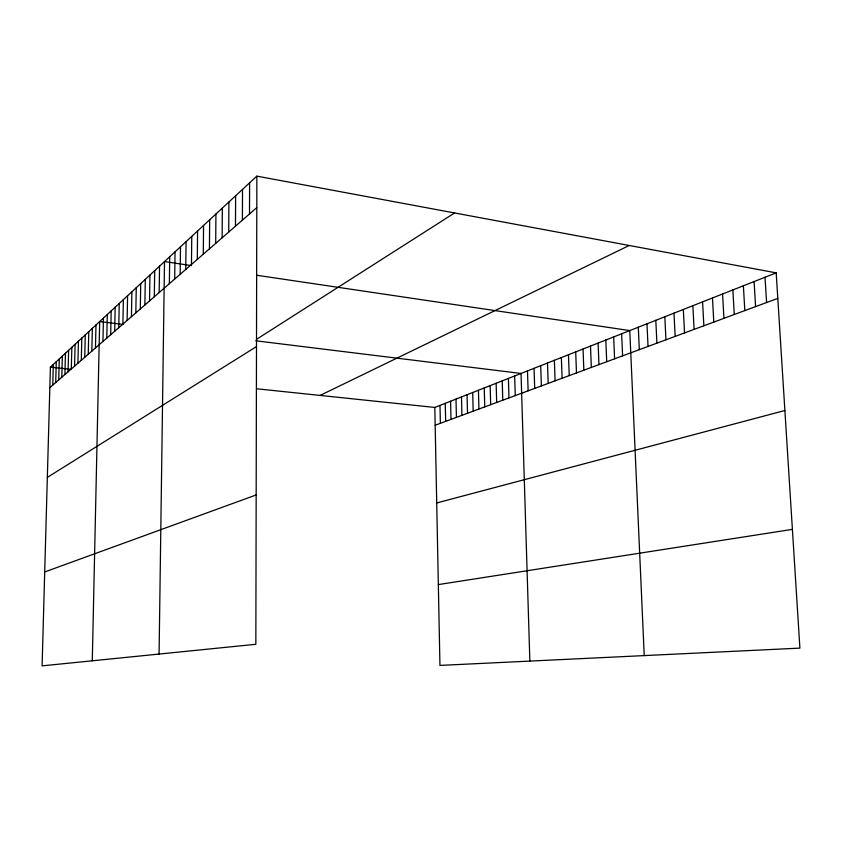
<?xml version="1.0" encoding="UTF-8"?>
<svg xmlns="http://www.w3.org/2000/svg" width="842" height="842" viewBox="0 0 842 842"><rect width="100%" height="100%" fill="white"/><g stroke="black" fill="none" stroke-linecap="round" stroke-linejoin="round"><path stroke-width="1.26" d="M256.863 176.136L255.842 644.298L42.1 665.864L50.404 367.144L256.863 176.136L776.187 272.85L799.9 648.119L439.945 665.412L434.819 407.444L776.187 272.85M242.401 220.172L242.528 189.397M249.506 213.994L249.6 182.851M228.719 232.066L228.898 202.006M235.476 226.193L235.623 195.786M215.71 243.391L215.92 214.015M222.13 237.791L222.33 208.079M197.312 259.389L197.586 230.971M203.301 254.179L203.554 225.456M209.426 248.843L209.669 219.804M185.756 269.44L186.061 241.643M191.471 264.472L191.755 236.37M174.704 279.049L175.041 251.832M180.167 274.303L180.493 246.79M159.17 292.563L159.548 266.167M159.085 654.066L164.506 261.588L191.26 265.556M169.358 283.701L169.716 256.768M144.877 304.993L145.298 279.355M149.55 300.931L149.95 275.05M154.307 296.794L154.696 270.65M131.436 316.687L131.878 291.774M135.825 312.866L136.257 287.711M140.309 308.972L140.73 283.575M118.754 327.717L119.227 303.478M122.9 324.107L123.364 299.647M127.121 320.434L127.584 295.742M102.945 341.463L103.44 318.076M106.787 338.126L107.281 314.529M110.702 334.716L111.186 310.908M114.691 331.253L115.165 307.225M91.831 351.135L92.346 328.348M95.462 347.967L95.977 324.98M92.283 660.802L99.672 321.56L123.069 324.444M77.906 363.249L78.443 341.21M81.295 360.302L81.821 338.074M84.737 357.303L85.274 334.895M88.252 354.25L88.778 331.643M61.792 377.258L62.35 356.092M64.908 374.553L65.466 353.219M68.076 371.796L68.623 350.293M71.296 368.996L71.844 347.314M74.57 366.144L75.106 344.294M52.751 385.12L53.32 364.449M55.719 382.542L56.277 361.713M58.729 379.921L59.287 358.924M49.836 387.657L256.789 207.648M256.463 339.379L454.575 212.952M47.341 477.393L256.484 346.588M320.097 395.414L629.237 245.485M435.167 425.242L777.798 298.394M44.71 571.96L256.168 494.949M436.714 502.948L784.881 410.507M438.345 584.59L792.396 529.365M50.404 367.144L71.054 369.312M256.663 388.772L434.819 407.444M255.789 340.789L521.03 373.448L529.86 661.086M256.547 275.229L629.774 330.58L644.225 655.592M765.02 277.25L766.578 302.541M754.085 281.565L755.59 306.614M743.37 285.785L744.833 310.593M732.866 289.932L734.277 314.508M722.562 293.995L723.941 318.329M712.469 297.973L713.795 322.086M702.575 301.878L703.859 325.77M692.861 305.699L694.103 329.38M683.336 309.456L684.535 332.916M673.989 313.14L675.158 336.39M664.822 316.76L665.948 339.8M655.813 320.307L656.907 343.147M646.972 323.791L648.035 346.43M638.299 327.212L639.32 349.662M621.649 333.779L622.606 355.85M613.66 336.926L614.586 358.818M605.808 340.021L606.714 361.734M598.094 343.073L598.957 364.597M590.495 346.062L591.347 367.417M583.032 349.009L583.853 370.196M575.696 351.903L576.486 372.922M568.466 354.745L569.234 375.606M561.361 357.545L562.109 378.247M554.373 360.302L555.088 380.847M547.489 363.018L548.184 383.405M540.722 365.691L541.385 385.92M534.049 368.312L534.702 388.394M527.492 370.901L528.113 390.835M514.662 375.964L515.251 395.593M508.4 378.426L508.968 397.919M502.221 380.868L502.769 400.213M496.148 383.257L496.675 402.465M490.16 385.625L490.665 404.697M484.255 387.952L484.75 406.886M478.445 390.246L478.919 409.044M472.709 392.498L473.172 411.17M467.057 394.73L467.51 413.275M461.5 396.919L461.921 415.338M456.006 399.087L456.417 417.369M450.596 401.224L450.996 419.379M445.26 403.318L445.65 421.368M439.998 405.402L440.366 423.315"/></g></svg>
